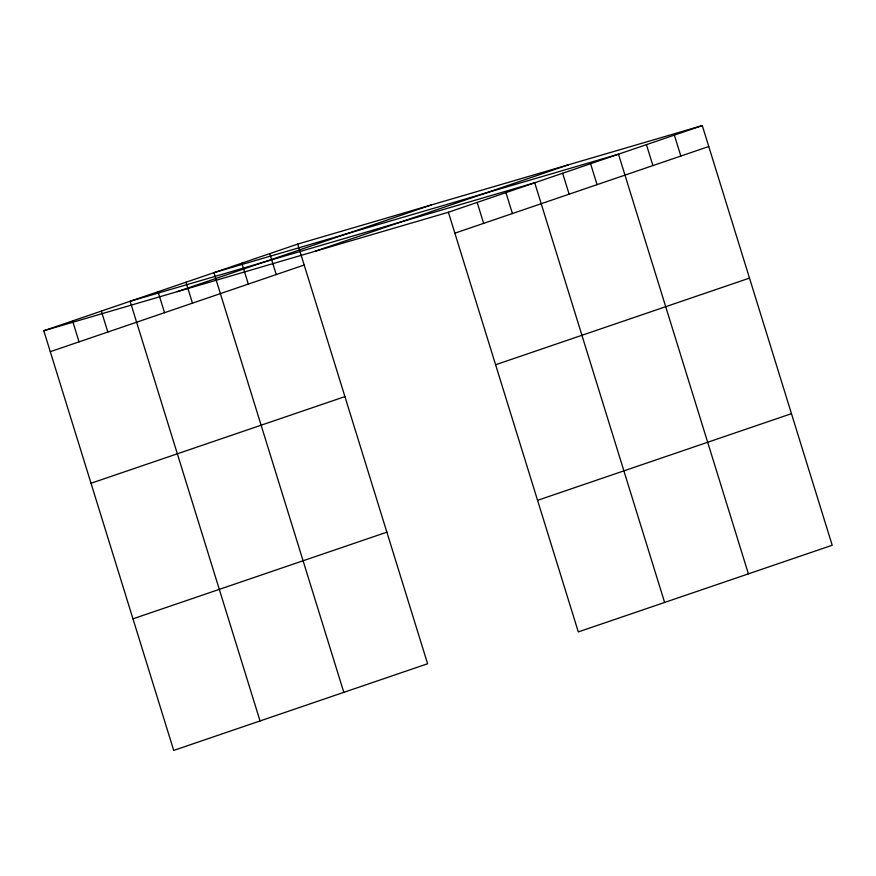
<?xml version="1.0" encoding="UTF-8"?>
<svg xmlns="http://www.w3.org/2000/svg" width="876" height="876" viewBox="0 0 876 876"><rect width="100%" height="100%" fill="white"/><g stroke="black" fill="none" stroke-linecap="round" stroke-linejoin="round"><path stroke-width="1.31" d="M297.698 244.086L427.608 663.756L173.711 750.414L43.8 330.745L297.698 244.086L702.289 125.586L832.2 545.255L578.302 631.914L448.392 212.244L702.289 125.586M177.313 291.642L431.211 204.984M314.878 251.346L568.776 164.688M50.282 351.681L304.18 265.023M454.874 233.18L708.772 146.522M91.016 483.256L344.914 396.609M495.597 364.755L749.506 278.097M132.977 618.828L386.874 532.17M537.568 500.327L791.466 413.669M43.8 330.745L448.392 212.244M674.367 135.123L680.838 156.048M646.433 144.649L652.916 165.586M748.411 573.857L618.5 154.187L213.908 272.688L343.819 692.358M590.577 163.713L597.06 184.65M562.644 173.251L569.126 194.176M664.621 602.447L534.721 182.777L130.13 301.278L260.041 720.948M505.945 192.6L512.416 213.536M477.168 202.422L483.651 223.358M269.775 253.624L276.247 274.549M241.842 263.15L248.324 284.087M185.986 282.214L192.468 303.151M158.052 291.752L164.535 312.688M101.353 311.1L107.836 332.037M72.577 320.923L79.059 341.859"/></g></svg>
